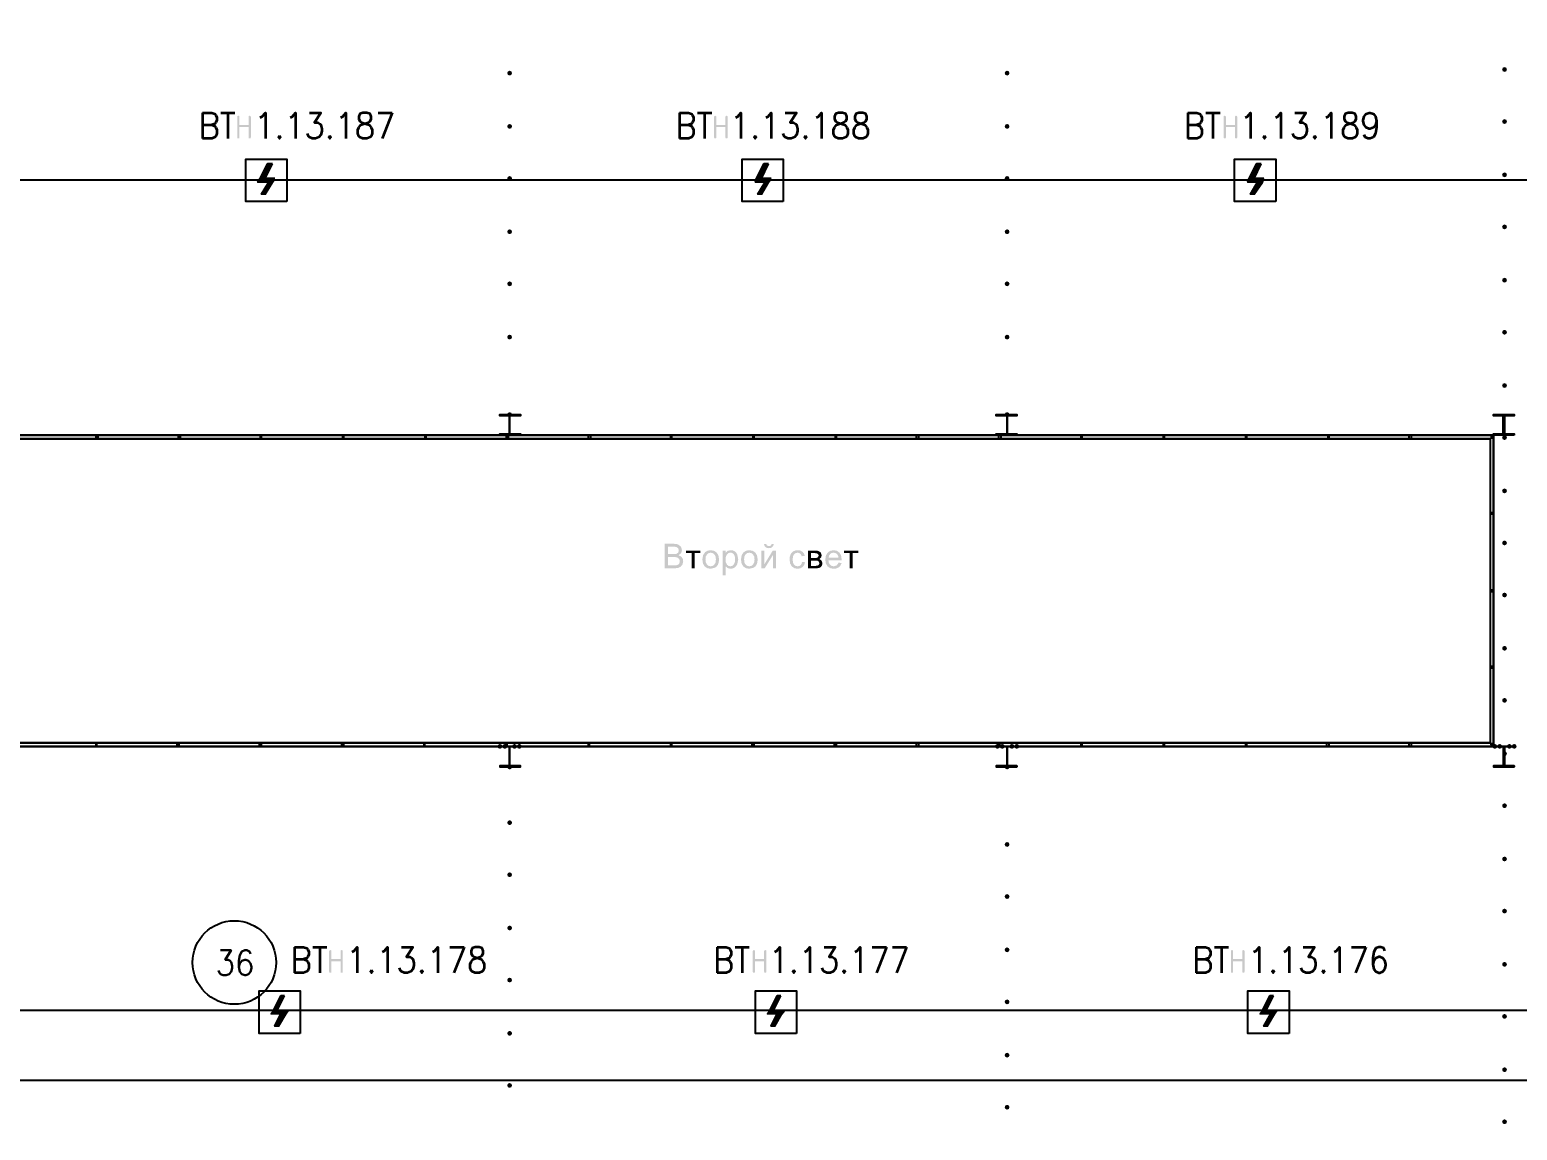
# Model space of a CAD drawing. Header units: millimetres. Extents: x 0 to 420, y 0 to 297.
# Drawn here: x 172.9 to 224.9, y 145 to 183.5 of the extents above; entities that cross this region are included whole.
import ezdxf

# ---------------------------------------------------------------- set-up
doc = ezdxf.new("R2010")
doc.units = ezdxf.units.MM
doc.layers.get('0').update_dxf_attribs({"linetype": 'CONTINUOUS'})
doc.styles.get("Standard").update_dxf_attribs({"font": 'STANDARD'})

msp = doc.modelspace()

# ---------------------------------------------------------------- hatches: boundary and pattern name
at = {"true_color": 0x000007}
for points in [[(224.536, 182.118), (224.511129, 182.058204), (224.451333, 182.033333), (224.391538, 182.058204), (224.366667, 182.118), (224.391537, 182.177796), (224.451333, 182.202667), (224.511129, 182.177796)], [(189.738, 181.991), (189.713129, 181.931204), (189.653333, 181.906333), (189.593538, 181.931204), (189.568667, 181.991), (189.593537, 182.050796), (189.653333, 182.075667), (189.713129, 182.050796)], [(207.137, 181.991), (207.112129, 181.931204), (207.052333, 181.906333), (206.992538, 181.931204), (206.967667, 181.991), (206.992537, 182.050796), (207.052333, 182.075667), (207.112129, 182.050796)], [(180.123042, 179.744687), (180.123042, 180.461267), (180.133033, 180.491032), (180.163281, 180.500954), (180.193046, 180.491032), (180.202968, 180.461267), (180.202968, 180.182352), (180.521019, 180.182352), (180.521019, 180.461267), (180.530941, 180.491032), (180.560707, 180.500954), (180.590748, 180.491032), (180.600946, 180.461267), (180.600946, 179.744687), (180.590748, 179.714921), (180.560707, 179.704999), (180.530941, 179.714921), (180.521019, 179.744687), (180.521019, 180.102977), (180.202968, 180.102977), (180.202968, 179.744687), (180.193046, 179.714921), (180.163281, 179.704999), (180.133033, 179.714921)], [(189.738, 180.128333), (189.713129, 180.068537), (189.653333, 180.043667), (189.593538, 180.068537), (189.568667, 180.128333), (189.593537, 180.188129), (189.653333, 180.213), (189.713129, 180.188129)], [(196.802375, 179.744687), (196.802375, 180.461267), (196.812366, 180.491032), (196.842614, 180.500954), (196.87238, 180.491032), (196.882301, 180.461267), (196.882301, 180.182352), (197.200353, 180.182352), (197.200353, 180.461267), (197.210275, 180.491032), (197.24004, 180.500954), (197.270081, 180.491032), (197.280279, 180.461267), (197.280279, 179.744687), (197.270081, 179.714921), (197.24004, 179.704999), (197.210275, 179.714921), (197.200353, 179.744687), (197.200353, 180.102977), (196.882301, 180.102977), (196.882301, 179.744687), (196.87238, 179.714921), (196.842614, 179.704999), (196.812366, 179.714921)], [(207.137, 180.128333), (207.112129, 180.068537), (207.052333, 180.043667), (206.992538, 180.068537), (206.967667, 180.128333), (206.992537, 180.188129), (207.052333, 180.213), (207.112129, 180.188129)], [(214.624708, 179.744687), (214.624708, 180.461267), (214.634699, 180.491032), (214.664947, 180.500954), (214.694712, 180.491032), (214.704634, 180.461267), (214.704634, 180.182352), (215.022686, 180.182352), (215.022686, 180.461267), (215.032607, 180.491032), (215.062373, 180.500954), (215.092414, 180.491032), (215.102612, 180.461267), (215.102612, 179.744687), (215.092414, 179.714921), (215.062373, 179.704999), (215.032607, 179.714921), (215.022686, 179.744687), (215.022686, 180.102977), (214.704634, 180.102977), (214.704634, 179.744687), (214.694712, 179.714921), (214.664947, 179.704999), (214.634699, 179.714921)], [(224.536, 180.297667), (224.511129, 180.237871), (224.451333, 180.213), (224.391538, 180.237871), (224.366667, 180.297667), (224.391537, 180.357462), (224.451333, 180.382333), (224.511129, 180.357463)], [(224.536, 178.435), (224.511129, 178.375204), (224.451333, 178.350333), (224.391538, 178.375204), (224.366667, 178.435), (224.391537, 178.494796), (224.451333, 178.519667), (224.511129, 178.494796)], [(189.738, 178.308), (189.713129, 178.248204), (189.653333, 178.223333), (189.593538, 178.248204), (189.568667, 178.308), (189.593537, 178.367796), (189.653333, 178.392667), (189.713129, 178.367796)], [(207.137, 178.308), (207.112129, 178.248204), (207.052333, 178.223333), (206.992538, 178.248204), (206.967667, 178.308), (206.992537, 178.367796), (207.052333, 178.392667), (207.112129, 178.367796)], [(189.738, 176.445333), (189.713129, 176.385537), (189.653333, 176.360667), (189.593538, 176.385537), (189.568667, 176.445333), (189.593537, 176.505129), (189.653333, 176.53), (189.713129, 176.505129)], [(207.137, 176.445333), (207.112129, 176.385537), (207.052333, 176.360667), (206.992538, 176.385537), (206.967667, 176.445333), (206.992537, 176.505129), (207.052333, 176.53), (207.112129, 176.505129)], [(224.536, 176.614667), (224.511129, 176.554871), (224.451333, 176.53), (224.391538, 176.554871), (224.366667, 176.614667), (224.391537, 176.674462), (224.451333, 176.699333), (224.511129, 176.674463)], [(224.536, 174.752), (224.511129, 174.692204), (224.451333, 174.667333), (224.391538, 174.692204), (224.366667, 174.752), (224.391537, 174.811796), (224.451333, 174.836667), (224.511129, 174.811796)], [(189.738, 174.625), (189.713129, 174.565204), (189.653333, 174.540333), (189.593538, 174.565204), (189.568667, 174.625), (189.593537, 174.684796), (189.653333, 174.709667), (189.713129, 174.684796)], [(207.137, 174.625), (207.112129, 174.565204), (207.052333, 174.540333), (206.992538, 174.565204), (206.967667, 174.625), (206.992537, 174.684796), (207.052333, 174.709667), (207.112129, 174.684796)], [(189.738, 172.762333), (189.713129, 172.702537), (189.653333, 172.677667), (189.593538, 172.702537), (189.568667, 172.762333), (189.593537, 172.822129), (189.653333, 172.847), (189.713129, 172.822129)], [(207.137, 172.762333), (207.112129, 172.702537), (207.052333, 172.677667), (206.992538, 172.702537), (206.967667, 172.762333), (206.992537, 172.822129), (207.052333, 172.847), (207.112129, 172.822129)], [(224.536, 172.931667), (224.511129, 172.871871), (224.451333, 172.847), (224.391538, 172.871871), (224.366667, 172.931667), (224.391537, 172.991462), (224.451333, 173.016333), (224.511129, 172.991463)], [(224.536, 171.069), (224.511129, 171.009204), (224.451333, 170.984333), (224.391538, 171.009204), (224.366667, 171.069), (224.391537, 171.128796), (224.451333, 171.153667), (224.511129, 171.128796)], [(189.738, 170.053), (189.713129, 169.993204), (189.653333, 169.968333), (189.593538, 169.993204), (189.568667, 170.053), (189.593537, 170.112796), (189.653333, 170.137667), (189.713129, 170.112796)], [(207.137, 170.053), (207.112129, 169.993204), (207.052333, 169.968333), (206.992538, 169.993204), (206.967667, 170.053), (206.992537, 170.112796), (207.052333, 170.137667), (207.112129, 170.112796)], [(224.536, 169.248667), (224.511129, 169.188871), (224.451333, 169.164), (224.391538, 169.188871), (224.366667, 169.248667), (224.391537, 169.308462), (224.451333, 169.333333), (224.511129, 169.308463)], [(224.536, 167.386), (224.511129, 167.326204), (224.451333, 167.301333), (224.391538, 167.326204), (224.366667, 167.386), (224.391537, 167.445796), (224.451333, 167.470667), (224.511129, 167.445796)], [(224.536, 165.565667), (224.511129, 165.505871), (224.451333, 165.481), (224.391538, 165.505871), (224.366667, 165.565667), (224.391537, 165.625462), (224.451333, 165.650333), (224.511129, 165.625463)], [(195.819653, 165.298437), (196.325117, 165.298437), (196.325117, 165.211345), (196.125026, 165.211345), (196.125026, 164.676666), (196.020295, 164.676666), (196.020295, 165.211345), (195.819653, 165.211345)], [(199.882118, 164.904318), (199.985746, 164.891089), (199.955223, 164.795246), (199.898654, 164.722968), (199.82052, 164.677355), (199.726675, 164.662334), (199.611747, 164.683074), (199.521623, 164.745568), (199.463332, 164.847267), (199.443902, 164.985347), (199.45217, 165.079742), (199.476975, 165.161735), (199.519074, 165.227537), (199.57895, 165.274735), (199.649987, 165.30326), (199.727226, 165.312768), (199.819279, 165.299953), (199.893142, 165.261505), (199.946059, 165.199494), (199.975825, 165.115985), (199.873299, 165.099999), (199.820933, 165.194257), (199.731636, 165.226228), (199.65922, 165.211827), (199.602101, 165.168901), (199.564894, 165.094832), (199.552491, 164.988103), (199.56448, 164.879789), (199.600447, 164.806202), (199.655569, 164.763551), (199.725573, 164.749426), (199.782555, 164.758935), (199.829201, 164.78746), (199.863101, 164.835554)], [(201.346981, 165.298437), (201.852445, 165.298437), (201.852445, 165.211345), (201.652354, 165.211345), (201.652354, 164.676666), (201.547623, 164.676666), (201.547623, 165.211345), (201.346981, 165.211345)], [(224.536, 163.745333), (224.511129, 163.685537), (224.451333, 163.660667), (224.391538, 163.685537), (224.366667, 163.745333), (224.391537, 163.805129), (224.451333, 163.83), (224.511129, 163.805129)], [(224.536, 161.882667), (224.511129, 161.822871), (224.451333, 161.798), (224.391538, 161.822871), (224.366667, 161.882667), (224.391537, 161.942462), (224.451333, 161.967333), (224.511129, 161.942463)], [(224.536, 160.062333), (224.511129, 160.002537), (224.451333, 159.977667), (224.391538, 160.002537), (224.366667, 160.062333), (224.391537, 160.122129), (224.451333, 160.147), (224.511129, 160.122129)], [(189.399333, 158.453667), (189.374462, 158.393871), (189.314667, 158.369), (189.254871, 158.393871), (189.23, 158.453667), (189.254871, 158.513462), (189.314667, 158.538333), (189.374462, 158.513463)], [(189.568667, 158.453667), (189.543796, 158.393871), (189.484, 158.369), (189.424204, 158.393871), (189.399333, 158.453667), (189.424204, 158.513462), (189.484, 158.538333), (189.543796, 158.513463)], [(189.907333, 158.453667), (189.882462, 158.393871), (189.822667, 158.369), (189.762871, 158.393871), (189.738, 158.453667), (189.762871, 158.513462), (189.822667, 158.538333), (189.882462, 158.513463)], [(190.076667, 158.453667), (190.051796, 158.393871), (189.992, 158.369), (189.932204, 158.393871), (189.907333, 158.453667), (189.932204, 158.513462), (189.992, 158.538333), (190.051796, 158.513463)], [(206.798333, 158.453667), (206.773462, 158.393871), (206.713667, 158.369), (206.653871, 158.393871), (206.629, 158.453667), (206.653871, 158.513462), (206.713667, 158.538333), (206.773462, 158.513463)], [(206.967667, 158.453667), (206.942796, 158.393871), (206.883, 158.369), (206.823204, 158.393871), (206.798333, 158.453667), (206.823204, 158.513462), (206.883, 158.538333), (206.942796, 158.513463)], [(207.306333, 158.453667), (207.281462, 158.393871), (207.221667, 158.369), (207.161871, 158.393871), (207.137, 158.453667), (207.161871, 158.513462), (207.221667, 158.538333), (207.281462, 158.513463)], [(207.475667, 158.453667), (207.450796, 158.393871), (207.391, 158.369), (207.331204, 158.393871), (207.306333, 158.453667), (207.331204, 158.513462), (207.391, 158.538333), (207.450796, 158.513463)], [(224.197333, 158.453667), (224.172462, 158.393871), (224.112667, 158.369), (224.052871, 158.393871), (224.028, 158.453667), (224.052871, 158.513462), (224.112667, 158.538333), (224.172462, 158.513463)], [(224.366667, 158.453667), (224.341796, 158.393871), (224.282, 158.369), (224.222204, 158.393871), (224.197333, 158.453667), (224.222204, 158.513462), (224.282, 158.538333), (224.341796, 158.513463)], [(224.536, 158.199667), (224.511129, 158.139871), (224.451333, 158.115), (224.391538, 158.139871), (224.366667, 158.199667), (224.391537, 158.259462), (224.451333, 158.284333), (224.511129, 158.259463)], [(224.705333, 158.453667), (224.680462, 158.393871), (224.620667, 158.369), (224.560871, 158.393871), (224.536, 158.453667), (224.560871, 158.513462), (224.620667, 158.538333), (224.680462, 158.513463)], [(224.874667, 158.453667), (224.849796, 158.393871), (224.79, 158.369), (224.730204, 158.393871), (224.705333, 158.453667), (224.730204, 158.513462), (224.79, 158.538333), (224.849796, 158.513463)], [(189.738, 157.734), (189.713129, 157.674204), (189.653333, 157.649333), (189.593538, 157.674204), (189.568667, 157.734), (189.593537, 157.793796), (189.653333, 157.818667), (189.713129, 157.793796)], [(207.137, 157.734), (207.112129, 157.674204), (207.052333, 157.649333), (206.992538, 157.674204), (206.967667, 157.734), (206.992537, 157.793796), (207.052333, 157.818667), (207.112129, 157.793796)], [(224.536, 156.379333), (224.511129, 156.319538), (224.451333, 156.294667), (224.391538, 156.319538), (224.366667, 156.379333), (224.391537, 156.439129), (224.451333, 156.464), (224.511129, 156.439129)], [(189.738, 155.786667), (189.713129, 155.726871), (189.653333, 155.702), (189.593538, 155.726871), (189.568667, 155.786667), (189.593537, 155.846462), (189.653333, 155.871333), (189.713129, 155.846463)], [(207.137, 155.024667), (207.112129, 154.964871), (207.052333, 154.94), (206.992538, 154.964871), (206.967667, 155.024667), (206.992537, 155.084462), (207.052333, 155.109333), (207.112129, 155.084463)], [(224.536, 154.516667), (224.511129, 154.456871), (224.451333, 154.432), (224.391538, 154.456871), (224.366667, 154.516667), (224.391537, 154.576462), (224.451333, 154.601333), (224.511129, 154.576463)], [(189.738, 153.966333), (189.713129, 153.906537), (189.653333, 153.881667), (189.593538, 153.906537), (189.568667, 153.966333), (189.593537, 154.026129), (189.653333, 154.051), (189.713129, 154.026129)], [(207.137, 153.204333), (207.112129, 153.144537), (207.052333, 153.119667), (206.992538, 153.144537), (206.967667, 153.204333), (206.992537, 153.264129), (207.052333, 153.289), (207.112129, 153.264129)], [(224.536, 152.696333), (224.511129, 152.636537), (224.451333, 152.611667), (224.391538, 152.636537), (224.366667, 152.696333), (224.391537, 152.756129), (224.451333, 152.781), (224.511129, 152.756129)], [(189.738, 152.103667), (189.713129, 152.043871), (189.653333, 152.019), (189.593538, 152.043871), (189.568667, 152.103667), (189.593537, 152.163462), (189.653333, 152.188333), (189.713129, 152.163463)], [(207.137, 151.341667), (207.112129, 151.281871), (207.052333, 151.257), (206.992538, 151.281871), (206.967667, 151.341667), (206.992537, 151.401462), (207.052333, 151.426333), (207.112129, 151.401463)], [(183.340375, 150.57702), (183.340375, 151.2936), (183.350366, 151.323366), (183.380614, 151.333288), (183.41038, 151.323366), (183.420302, 151.2936), (183.420302, 151.014685), (183.738353, 151.014685), (183.738353, 151.2936), (183.748275, 151.323366), (183.77804, 151.333288), (183.808081, 151.323366), (183.818279, 151.2936), (183.818279, 150.57702), (183.808081, 150.547255), (183.77804, 150.537333), (183.748275, 150.547255), (183.738353, 150.57702), (183.738353, 150.93531), (183.420302, 150.93531), (183.420302, 150.57702), (183.41038, 150.547255), (183.380614, 150.537333), (183.350366, 150.547255)], [(198.157041, 150.57702), (198.157041, 151.2936), (198.167032, 151.323366), (198.19728, 151.333288), (198.227046, 151.323366), (198.236968, 151.2936), (198.236968, 151.014685), (198.555019, 151.014685), (198.555019, 151.2936), (198.564941, 151.323366), (198.594706, 151.333288), (198.624748, 151.323366), (198.634945, 151.2936), (198.634945, 150.57702), (198.624748, 150.547255), (198.594706, 150.537333), (198.564941, 150.547255), (198.555019, 150.57702), (198.555019, 150.93531), (198.236968, 150.93531), (198.236968, 150.57702), (198.227046, 150.547255), (198.19728, 150.537333), (198.167032, 150.547255)], [(214.878709, 150.57702), (214.878709, 151.2936), (214.888699, 151.323366), (214.918947, 151.333288), (214.948713, 151.323366), (214.958635, 151.2936), (214.958635, 151.014685), (215.276686, 151.014685), (215.276686, 151.2936), (215.286608, 151.323366), (215.316373, 151.333288), (215.346415, 151.323366), (215.356612, 151.2936), (215.356612, 150.57702), (215.346415, 150.547255), (215.316373, 150.537333), (215.286608, 150.547255), (215.276686, 150.57702), (215.276686, 150.93531), (214.958635, 150.93531), (214.958635, 150.57702), (214.948713, 150.547255), (214.918947, 150.537333), (214.888699, 150.547255)], [(224.536, 150.833667), (224.511129, 150.773871), (224.451333, 150.749), (224.391538, 150.773871), (224.366667, 150.833667), (224.391537, 150.893462), (224.451333, 150.918333), (224.511129, 150.893463)], [(189.738, 150.283333), (189.713129, 150.223537), (189.653333, 150.198667), (189.593538, 150.223537), (189.568667, 150.283333), (189.593537, 150.343129), (189.653333, 150.368), (189.713129, 150.343129)], [(207.137, 149.521333), (207.112129, 149.461537), (207.052333, 149.436667), (206.992538, 149.461537), (206.967667, 149.521333), (206.992537, 149.581129), (207.052333, 149.606), (207.112129, 149.581129)], [(224.536, 149.013333), (224.511129, 148.953537), (224.451333, 148.928667), (224.391538, 148.953537), (224.366667, 149.013333), (224.391537, 149.073129), (224.451333, 149.098), (224.511129, 149.073129)], [(189.738, 148.420667), (189.713129, 148.360871), (189.653333, 148.336), (189.593538, 148.360871), (189.568667, 148.420667), (189.593537, 148.480462), (189.653333, 148.505333), (189.713129, 148.480463)], [(207.137, 147.658667), (207.112129, 147.598871), (207.052333, 147.574), (206.992538, 147.598871), (206.967667, 147.658667), (206.992537, 147.718462), (207.052333, 147.743333), (207.112129, 147.718463)], [(224.536, 147.150667), (224.511129, 147.090871), (224.451333, 147.066), (224.391538, 147.090871), (224.366667, 147.150667), (224.391537, 147.210462), (224.451333, 147.235333), (224.511129, 147.210463)], [(189.738, 146.600333), (189.713129, 146.540537), (189.653333, 146.515667), (189.593538, 146.540537), (189.568667, 146.600333), (189.593537, 146.660129), (189.653333, 146.685), (189.713129, 146.660129)], [(207.137, 145.838333), (207.112129, 145.778537), (207.052333, 145.753667), (206.992538, 145.778537), (206.967667, 145.838333), (206.992537, 145.898129), (207.052333, 145.923), (207.112129, 145.898129)], [(224.536, 145.330333), (224.511129, 145.270537), (224.451333, 145.245667), (224.391538, 145.270537), (224.366667, 145.330333), (224.391537, 145.390129), (224.451333, 145.415), (224.511129, 145.390129)]]:
    msp.add_hatch(color=0, dxfattribs=at).paths.add_polyline_path(points, flags=0)
at = {"true_color": 0x000001}
h = msp.add_hatch(color=0, dxfattribs=at)
h.paths.add_polyline_path([(181.356001, 178.815999), (181.186668, 178.815999), (181.102001, 178.307999)], flags=0)
h.paths.add_polyline_path([(181.186668, 178.815999), (181.102001, 178.307999), (180.932668, 178.307999)], flags=0)
h = msp.add_hatch(color=0, dxfattribs=at)
h.paths.add_polyline_path([(198.712668, 178.815999), (198.543334, 178.815999), (198.458668, 178.307999)], flags=0)
h.paths.add_polyline_path([(198.543334, 178.815999), (198.458668, 178.307999), (198.289334, 178.307999)], flags=0)
h = msp.add_hatch(color=0, dxfattribs=at)
h.paths.add_polyline_path([(215.942334, 178.815999), (215.773001, 178.815999), (215.688334, 178.307999)], flags=0)
h.paths.add_polyline_path([(215.773001, 178.815999), (215.688334, 178.307999), (215.519001, 178.307999)], flags=0)
h = msp.add_hatch(color=0, dxfattribs=at)
h.paths.add_polyline_path([(181.440668, 178.307999), (180.932668, 178.307999), (181.356001, 178.180999)], flags=0)
h.paths.add_polyline_path([(180.932668, 178.307999), (181.356001, 178.180999), (180.848001, 178.180999)], flags=0)
h = msp.add_hatch(color=0, dxfattribs=at)
h.paths.add_polyline_path([(181.356001, 178.180999), (181.229001, 178.180999), (181.102001, 177.757666)], flags=0)
h.paths.add_polyline_path([(181.229001, 178.180999), (181.102001, 177.757666), (180.975001, 177.757666)], flags=0)
h = msp.add_hatch(color=0, dxfattribs=at)
h.paths.add_polyline_path([(198.797334, 178.307999), (198.289334, 178.307999), (198.712668, 178.180999)], flags=0)
h.paths.add_polyline_path([(198.289334, 178.307999), (198.712668, 178.180999), (198.247001, 178.180999)], flags=0)
h = msp.add_hatch(color=0, dxfattribs=at)
h.paths.add_polyline_path([(198.712668, 178.180999), (198.585668, 178.180999), (198.458668, 177.757666)], flags=0)
h.paths.add_polyline_path([(198.585668, 178.180999), (198.458668, 177.757666), (198.331668, 177.757666)], flags=0)
h = msp.add_hatch(color=0, dxfattribs=at)
h.paths.add_polyline_path([(216.027001, 178.307999), (215.519001, 178.307999), (215.984667, 178.180999)], flags=0)
h.paths.add_polyline_path([(215.519001, 178.307999), (215.984667, 178.180999), (215.476667, 178.180999)], flags=0)
h = msp.add_hatch(color=0, dxfattribs=at)
h.paths.add_polyline_path([(215.984667, 178.180999), (215.815334, 178.180999), (215.688334, 177.757666)], flags=0)
h.paths.add_polyline_path([(215.815334, 178.180999), (215.688334, 177.757666), (215.561334, 177.757666)], flags=0)
at = {"true_color": 0x000007}
h = msp.add_hatch(color=0, dxfattribs=at)
h.paths.add_polyline_path([(195.074977, 164.676666), (195.074977, 165.535459), (195.397438, 165.535459), (195.485771, 165.528845), (195.555086, 165.509001), (195.648241, 165.429075), (195.681865, 165.315525), (195.6521, 165.211896), (195.561701, 165.133623), (195.630671, 165.102342), (195.681865, 165.055351), (195.713147, 164.995544), (195.723758, 164.925815), (195.697851, 164.813367), (195.635012, 164.733441), (195.540754, 164.690998), (195.402399, 164.676666)], flags=0)
h.paths.add_polyline_path([(195.189079, 165.174413), (195.374287, 165.174413), (195.439124, 165.176894), (195.482877, 165.184335), (195.54792, 165.22733), (195.569969, 165.302295), (195.549574, 165.377261), (195.491145, 165.421909), (195.439469, 165.430866), (195.360507, 165.434036), (195.189079, 165.434036)], flags=0)
h.paths.add_polyline_path([(195.189079, 164.77809), (195.402399, 164.77809), (195.480121, 164.781948), (195.545164, 164.80565), (195.58871, 164.853055), (195.605798, 164.925815), (195.580993, 165.009049), (195.512642, 165.058658), (195.459381, 165.069338), (195.387517, 165.07299), (195.189079, 165.07299)], flags=0)
h = msp.add_hatch(color=0, dxfattribs=at)
h.paths.add_polyline_path([(198.459087, 165.298437), (198.56492, 165.298437), (198.56492, 164.824392), (198.857064, 165.298437), (198.970615, 165.298437), (198.970615, 164.676666), (198.865333, 164.676666), (198.865333, 165.147955), (198.573189, 164.676666), (198.459087, 164.676666)], flags=0)
h.paths.add_polyline_path([(198.822338, 165.534357), (198.894547, 165.534357), (198.876426, 165.469382), (198.840528, 165.421358), (198.788438, 165.391868), (198.721465, 165.382222), (198.65401, 165.391868), (198.601852, 165.421358), (198.566023, 165.468969), (198.548384, 165.534357), (198.620593, 165.534357), (198.652564, 165.474275), (198.718158, 165.454982), (198.789816, 165.473723)], flags=0)
h = msp.add_hatch(color=0, dxfattribs=at)
h.paths.add_polyline_path([(196.393669, 164.987551), (196.417715, 165.138033), (196.490131, 165.243867), (196.578601, 165.295474), (196.685262, 165.312768), (196.801775, 165.291684), (196.894723, 165.228433), (196.955771, 165.128318), (196.976303, 164.996371), (196.967277, 164.888815), (196.940474, 164.807304), (196.89617, 164.746188), (196.835743, 164.700368), (196.685262, 164.662334), (196.567095, 164.683143), (196.474146, 164.746119), (196.41365, 164.848232)], flags=0)
h.paths.add_polyline_path([(196.502258, 164.987551), (196.515143, 164.882889), (196.554072, 164.808406), (196.612846, 164.764034), (196.685262, 164.749426), (196.757195, 164.764309), (196.8159, 164.808958), (196.855105, 164.884474), (196.868265, 164.99141), (196.855105, 165.092627), (196.8159, 165.166145), (196.756782, 165.210794), (196.685262, 165.225676), (196.612846, 165.210794), (196.554072, 165.166145), (196.515143, 165.091731)], flags=0)
h = msp.add_hatch(color=0, dxfattribs=at)
h.paths.add_polyline_path([(197.108232, 164.438541), (197.108232, 165.298437), (197.204695, 165.298437), (197.204695, 165.217959), (197.280763, 165.289066), (197.384942, 165.312768), (197.459494, 165.302433), (197.524951, 165.271427), (197.578419, 165.221818), (197.617004, 165.155672), (197.648423, 164.992512), (197.614248, 164.820533), (197.572011, 164.752734), (197.514478, 164.703124), (197.447505, 164.672601), (197.377225, 164.662334), (197.282968, 164.684383), (197.214066, 164.741158), (197.214066, 164.438541)], flags=0)
h.paths.add_polyline_path([(197.204144, 164.984244), (197.216202, 164.879582), (197.252651, 164.806753), (197.305981, 164.76362), (197.37006, 164.749426), (197.435379, 164.764034), (197.490776, 164.808406), (197.528258, 164.884199), (197.540936, 164.993064), (197.528603, 165.096485), (197.491878, 165.170555), (197.437997, 165.215203), (197.375021, 165.230086), (197.311355, 165.214377), (197.255958, 165.167248), (197.217028, 165.090009)], flags=0)
h = msp.add_hatch(color=0, dxfattribs=at)
h.paths.add_polyline_path([(197.744523, 164.987551), (197.76857, 165.138033), (197.840986, 165.243867), (197.929456, 165.295474), (198.036116, 165.312768), (198.152629, 165.291684), (198.245578, 165.228433), (198.306625, 165.128318), (198.327158, 164.996371), (198.318132, 164.888815), (198.291329, 164.807304), (198.247025, 164.746188), (198.186598, 164.700368), (198.036116, 164.662334), (197.917949, 164.683143), (197.825001, 164.746119), (197.764505, 164.848232)], flags=0)
h.paths.add_polyline_path([(197.853113, 164.987551), (197.865997, 164.882889), (197.904927, 164.808406), (197.9637, 164.764034), (198.036116, 164.749426), (198.10805, 164.764309), (198.166754, 164.808958), (198.205959, 164.884474), (198.21912, 164.99141), (198.205959, 165.092627), (198.166754, 165.166145), (198.107636, 165.210794), (198.036116, 165.225676), (197.9637, 165.210794), (197.904927, 165.166145), (197.865997, 165.091731)], flags=0)
h = msp.add_hatch(color=0, dxfattribs=at)
h.paths.add_polyline_path([(200.084373, 165.298437), (200.326908, 165.298437), (200.404974, 165.294716), (200.460302, 165.283554), (200.535268, 165.228984), (200.566687, 165.133623), (200.547945, 165.055902), (200.492824, 165.000781), (200.565584, 164.945659), (200.594799, 164.85085), (200.575713, 164.773404), (200.531409, 164.71911), (200.460716, 164.687139), (200.364391, 164.676666), (200.084373, 164.676666)], flags=0)
h.paths.add_polyline_path([(200.189656, 165.03661), (200.302103, 165.03661), (200.358672, 165.038332), (200.394156, 165.043775), (200.439356, 165.072439), (200.459751, 165.123702), (200.450794, 165.165112), (200.424473, 165.192052), (200.377344, 165.206453), (200.305411, 165.211345), (200.189656, 165.211345)], flags=0)
h.paths.add_polyline_path([(200.189656, 164.763207), (200.328562, 164.763207), (200.403803, 164.768306), (200.450932, 164.784153), (200.476425, 164.812334), (200.486209, 164.855811), (200.466917, 164.910933), (200.416756, 164.943454), (200.316986, 164.950069), (200.189656, 164.950069)], flags=0)
h = msp.add_hatch(color=0, dxfattribs=at)
h.paths.add_polyline_path([(201.154418, 164.876757), (201.263558, 164.863528), (201.226351, 164.778641), (201.167647, 164.715251), (201.088341, 164.675564), (200.989604, 164.662334), (200.867304, 164.683143), (200.773528, 164.746119), (200.713514, 164.847405), (200.693602, 164.98259), (200.713583, 165.121497), (200.774079, 165.225676), (200.867097, 165.290927), (200.984092, 165.312768), (201.096954, 165.291409), (201.187491, 165.227881), (201.247022, 165.125424), (201.266866, 164.988654), (201.266314, 164.960542), (200.802191, 164.960542), (200.819554, 164.870005), (200.860069, 164.803446), (200.918704, 164.762793), (200.990156, 164.749426), (201.089374, 164.779743), (201.125823, 164.818948)], flags=0)
h.paths.add_polyline_path([(200.808255, 165.047634), (201.15552, 165.047634), (201.141878, 165.115847), (201.115833, 165.165043), (201.057542, 165.210931), (200.985195, 165.226228), (200.918222, 165.213894), (200.862825, 165.177169), (200.824378, 165.120463)], flags=0)
at = {"true_color": 0x000001}
h = msp.add_hatch(color=0, dxfattribs=at)
h.paths.add_polyline_path([(181.779334, 149.732999), (181.652334, 149.732999), (181.525334, 149.224999)], flags=0)
h.paths.add_polyline_path([(181.652334, 149.732999), (181.525334, 149.224999), (181.398334, 149.224999)], flags=0)
h = msp.add_hatch(color=0, dxfattribs=at)
h.paths.add_polyline_path([(199.136001, 149.732999), (199.009001, 149.732999), (198.882001, 149.224999)], flags=0)
h.paths.add_polyline_path([(199.009001, 149.732999), (198.882001, 149.224999), (198.755001, 149.224999)], flags=0)
h = msp.add_hatch(color=0, dxfattribs=at)
h.paths.add_polyline_path([(216.365667, 149.732999), (216.238667, 149.732999), (216.111667, 149.224999)], flags=0)
h.paths.add_polyline_path([(216.238667, 149.732999), (216.111667, 149.224999), (215.984667, 149.224999)], flags=0)
h = msp.add_hatch(color=0, dxfattribs=at)
h.paths.add_polyline_path([(181.906334, 149.224999), (181.398334, 149.224999), (181.821668, 149.097999)], flags=0)
h.paths.add_polyline_path([(181.398334, 149.224999), (181.821668, 149.097999), (181.313668, 149.097999)], flags=0)
h = msp.add_hatch(color=0, dxfattribs=at)
h.paths.add_polyline_path([(181.821668, 149.097999), (181.652334, 149.097999), (181.567668, 148.674666)], flags=0)
h.paths.add_polyline_path([(181.652334, 149.097999), (181.567668, 148.674666), (181.440668, 148.674666)], flags=0)
h = msp.add_hatch(color=0, dxfattribs=at)
h.paths.add_polyline_path([(199.263001, 149.224999), (198.755001, 149.224999), (199.178334, 149.097999)], flags=0)
h.paths.add_polyline_path([(198.755001, 149.224999), (199.178334, 149.097999), (198.670334, 149.097999)], flags=0)
h = msp.add_hatch(color=0, dxfattribs=at)
h.paths.add_polyline_path([(199.178334, 149.097999), (199.009001, 149.097999), (198.924334, 148.674666)], flags=0)
h.paths.add_polyline_path([(199.009001, 149.097999), (198.924334, 148.674666), (198.797334, 148.674666)], flags=0)
h = msp.add_hatch(color=0, dxfattribs=at)
h.paths.add_polyline_path([(216.492667, 149.224999), (215.984667, 149.224999), (216.408001, 149.097999)], flags=0)
h.paths.add_polyline_path([(215.984667, 149.224999), (216.408001, 149.097999), (215.900001, 149.097999)], flags=0)
h = msp.add_hatch(color=0, dxfattribs=at)
h.paths.add_polyline_path([(216.408001, 149.097999), (216.281001, 149.097999), (216.154001, 148.674666)], flags=0)
h.paths.add_polyline_path([(216.281001, 149.097999), (216.154001, 148.674666), (216.027001, 148.674666)], flags=0)

# ---------------------------------------------------------------- linework, layer by layer
at = {"color": 0, "true_color": 0x000001}
for points in [[(285.115001, 137.879666), (271.907001, 137.879666), (271.187334, 137.879666), (271.187334, 123.274666), (267.716001, 123.274666), (267.716001, 134.069666), (250.317001, 134.069666), (250.317001, 149.224999), (113.749668, 149.224999), (113.749668, 178.180999), (127.762001, 178.265666), (233.934001, 178.265666), (233.934001, 195.410666), (250.317001, 195.410666), (250.317001, 163.914666), (262.085667, 163.914666), (262.085667, 178.265666), (385.953, 178.265666)], [(267.631334, 148.589999), (235.796667, 148.589999), (235.796667, 146.769666), (119.253001, 146.769666), (119.253001, 147.362333)]]:
    msp.add_lwpolyline(points, dxfattribs=at)
at = {"color": 0, "true_color": 0x000007}
for points in [[(180.424668, 178.985333), (181.864001, 178.985333)], [(197.781334, 178.985333), (199.220668, 178.985333)], [(215.011001, 178.985333), (216.450334, 178.985333)], [(189.314667, 170.010667), (189.314667, 170.053)], [(189.484, 170.010667), (189.484, 170.053)], [(189.653333, 169.333333), (189.653333, 170.053)], [(189.822667, 170.010667), (189.822667, 170.053)], [(189.992, 170.010667), (189.992, 170.053)], [(206.713667, 170.010667), (206.713667, 170.053)], [(206.883, 170.010667), (206.883, 170.053)], [(207.052333, 169.333333), (207.052333, 170.053)], [(207.221667, 170.010667), (207.221667, 170.053)], [(207.391, 170.010667), (207.391, 170.053)], [(224.112667, 170.010667), (224.112667, 170.053)], [(224.282, 170.010667), (224.282, 170.053)], [(224.451333, 169.333333), (224.451333, 170.053)], [(224.620667, 170.010667), (224.620667, 170.053)], [(224.79, 170.010667), (224.79, 170.053)], [(137.837333, 169.333333), (224.070333, 169.333333), (137.837333, 169.333333), (137.837333, 158.453667), (137.964333, 158.453667), (137.964333, 169.206333), (223.943333, 169.206333), (137.964333, 169.206333)], [(137.837333, 169.333333), (224.070333, 169.333333), (137.837333, 169.333333), (137.837333, 158.453667), (137.964333, 158.453667), (137.964333, 169.206333), (223.943333, 169.206333), (137.964333, 169.206333)], [(224.070333, 169.333333), (137.837333, 169.333333), (137.837333, 158.453667)], [(137.837333, 158.453667), (224.070333, 158.453667), (224.070333, 169.333333)], [(189.314667, 169.333333), (189.314667, 169.375667)], [(189.484, 169.333333), (189.484, 169.375667)], [(189.822667, 169.333333), (189.822667, 169.375667)], [(189.992, 169.333333), (189.992, 169.375667)], [(206.713667, 169.333333), (206.713667, 169.375667)], [(206.883, 169.333333), (206.883, 169.375667)], [(207.221667, 169.333333), (207.221667, 169.375667)], [(207.391, 169.333333), (207.391, 169.375667)], [(223.943333, 169.206333), (223.943333, 158.580667)], [(223.943333, 169.206333), (223.943333, 158.580667)], [(223.943333, 169.206333), (223.943333, 158.580667)], [(223.943333, 169.206333), (223.943333, 158.580667)], [(224.070333, 158.453667), (224.070333, 169.333333)], [(224.070333, 158.453667), (224.070333, 169.333333)], [(224.070333, 158.453667), (224.070333, 169.333333)], [(224.070333, 158.453667), (224.070333, 169.333333)], [(224.112667, 169.333333), (224.112667, 169.375667)], [(224.282, 169.333333), (224.282, 169.375667)], [(224.620667, 169.333333), (224.620667, 169.375667)], [(224.79, 169.333333), (224.79, 169.375667)], [(189.653333, 158.453667), (189.653333, 157.734)], [(207.052333, 158.453667), (207.052333, 157.734)], [(224.451333, 158.453667), (224.451333, 157.734)], [(189.314667, 157.776333), (189.314667, 157.734)], [(189.484, 157.776333), (189.484, 157.734)], [(189.822667, 157.776333), (189.822667, 157.734)], [(189.992, 157.776333), (189.992, 157.734)], [(206.713667, 157.776333), (206.713667, 157.734)], [(206.883, 157.776333), (206.883, 157.734)], [(207.221667, 157.776333), (207.221667, 157.734)], [(207.391, 157.776333), (207.391, 157.734)], [(224.112667, 157.776333), (224.112667, 157.734)], [(224.282, 157.776333), (224.282, 157.734)], [(224.620667, 157.776333), (224.620667, 157.734)], [(224.79, 157.776333), (224.79, 157.734)], [(180.890334, 149.902333), (182.329668, 149.902333)], [(198.247001, 149.902333), (199.686334, 149.902333)], [(215.476667, 149.902333), (216.916001, 149.902333)]]:
    msp.add_lwpolyline(points, dxfattribs=at)
at = {"color": 0, "true_color": 0x000001}
for points in [[(181.864001, 177.503666), (180.424668, 177.503666), (180.424668, 178.985333), (181.864001, 178.985333)], [(199.220668, 177.503666), (197.781334, 177.503666), (197.781334, 178.985333), (199.220668, 178.985333)], [(216.450334, 177.503666), (215.011001, 177.503666), (215.011001, 178.985333), (216.450334, 178.985333)], [(181.186668, 178.815999), (181.102001, 178.307999), (180.932668, 178.307999)], [(181.356001, 178.815999), (181.186668, 178.815999), (181.102001, 178.307999)], [(198.543334, 178.815999), (198.458668, 178.307999), (198.289334, 178.307999)], [(198.712668, 178.815999), (198.543334, 178.815999), (198.458668, 178.307999)], [(215.773001, 178.815999), (215.688334, 178.307999), (215.519001, 178.307999)], [(215.942334, 178.815999), (215.773001, 178.815999), (215.688334, 178.307999)], [(180.932668, 178.307999), (181.356001, 178.180999), (180.848001, 178.180999)], [(181.440668, 178.307999), (180.932668, 178.307999), (181.356001, 178.180999)], [(181.229001, 178.180999), (181.102001, 177.757666), (180.975001, 177.757666)], [(181.356001, 178.180999), (181.229001, 178.180999), (181.102001, 177.757666)], [(198.289334, 178.307999), (198.712668, 178.180999), (198.247001, 178.180999)], [(198.797334, 178.307999), (198.289334, 178.307999), (198.712668, 178.180999)], [(198.585668, 178.180999), (198.458668, 177.757666), (198.331668, 177.757666)], [(198.712668, 178.180999), (198.585668, 178.180999), (198.458668, 177.757666)], [(215.519001, 178.307999), (215.984667, 178.180999), (215.476667, 178.180999)], [(216.027001, 178.307999), (215.519001, 178.307999), (215.984667, 178.180999)], [(215.815334, 178.180999), (215.688334, 177.757666), (215.561334, 177.757666)], [(215.984667, 178.180999), (215.815334, 178.180999), (215.688334, 177.757666)], [(182.329668, 148.420666), (180.890334, 148.420666), (180.890334, 149.902333), (182.329668, 149.902333)], [(199.686334, 148.420666), (198.247001, 148.420666), (198.247001, 149.902333), (199.686334, 149.902333)], [(216.916001, 148.420666), (215.476667, 148.420666), (215.476667, 149.902333), (216.916001, 149.902333)], [(181.652334, 149.732999), (181.525334, 149.224999), (181.398334, 149.224999)], [(181.779334, 149.732999), (181.652334, 149.732999), (181.525334, 149.224999)], [(199.009001, 149.732999), (198.882001, 149.224999), (198.755001, 149.224999)], [(199.136001, 149.732999), (199.009001, 149.732999), (198.882001, 149.224999)], [(216.238667, 149.732999), (216.111667, 149.224999), (215.984667, 149.224999)], [(216.365667, 149.732999), (216.238667, 149.732999), (216.111667, 149.224999)], [(181.398334, 149.224999), (181.821668, 149.097999), (181.313668, 149.097999)], [(181.906334, 149.224999), (181.398334, 149.224999), (181.821668, 149.097999)], [(181.652334, 149.097999), (181.567668, 148.674666), (181.440668, 148.674666)], [(181.821668, 149.097999), (181.652334, 149.097999), (181.567668, 148.674666)], [(198.755001, 149.224999), (199.178334, 149.097999), (198.670334, 149.097999)], [(199.263001, 149.224999), (198.755001, 149.224999), (199.178334, 149.097999)], [(199.009001, 149.097999), (198.924334, 148.674666), (198.797334, 148.674666)], [(199.178334, 149.097999), (199.009001, 149.097999), (198.924334, 148.674666)], [(215.984667, 149.224999), (216.408001, 149.097999), (215.900001, 149.097999)], [(216.492667, 149.224999), (215.984667, 149.224999), (216.408001, 149.097999)], [(216.281001, 149.097999), (216.154001, 148.674666), (216.027001, 148.674666)], [(216.408001, 149.097999), (216.281001, 149.097999), (216.154001, 148.674666)]]:
    msp.add_lwpolyline(points, close=True, dxfattribs=at)
at = {"color": 0, "true_color": 0x000007}
for points in [[(190.034333, 169.333333), (189.314667, 169.333333), (189.314667, 169.375667), (189.653333, 169.375667), (189.653333, 170.010667), (189.314667, 170.010667), (189.314667, 170.053), (190.034333, 170.053), (190.034333, 170.010667), (189.653333, 170.010667), (189.653333, 169.375667), (190.034333, 169.375667)], [(207.391, 169.333333), (206.671333, 169.333333), (206.671333, 169.375667), (207.052333, 169.375667), (207.052333, 170.010667), (206.671333, 170.010667), (206.671333, 170.053), (207.391, 170.053), (207.391, 170.010667), (207.052333, 170.010667), (207.052333, 169.375667), (207.391, 169.375667)], [(224.79, 169.333333), (224.070333, 169.333333), (224.070333, 169.375667), (224.409, 169.375667), (224.409, 170.010667), (224.070333, 170.010667), (224.070333, 170.053), (224.79, 170.053), (224.79, 170.010667), (224.451333, 170.010667), (224.451333, 169.375667), (224.79, 169.375667)], [(224.070333, 158.453667), (137.837333, 158.453667), (137.837333, 158.580667), (223.943333, 158.580667), (137.837333, 158.580667), (137.837333, 158.453667), (224.070333, 158.453667), (224.070333, 169.333333), (137.837333, 169.333333), (137.837333, 158.453667), (137.964333, 158.453667), (137.964333, 169.206333), (223.943333, 169.206333), (223.943333, 158.580667), (137.837333, 158.580667), (137.837333, 158.453667)], [(137.837333, 169.333333), (137.837333, 158.453667), (224.070333, 158.453667), (224.070333, 169.333333)], [(175.175333, 169.333333), (175.175333, 169.206333), (175.26, 169.206333), (175.26, 169.333333)], [(178.054, 169.333333), (178.054, 169.206333), (178.138667, 169.206333), (178.138667, 169.333333)], [(180.932667, 169.333333), (180.932667, 169.206333), (180.975, 169.206333), (180.975, 169.333333)], [(183.811333, 169.333333), (183.811333, 169.206333), (183.853667, 169.206333), (183.853667, 169.333333)], [(186.69, 169.333333), (186.69, 169.206333), (186.732333, 169.206333), (186.732333, 169.333333)], [(189.526333, 169.333333), (189.526333, 169.206333), (189.611, 169.206333), (189.611, 169.333333)], [(192.405, 169.333333), (192.405, 169.206333), (192.489667, 169.206333), (192.489667, 169.333333)], [(195.283667, 169.333333), (195.283667, 169.206333), (195.326, 169.206333), (195.326, 169.333333)], [(198.162333, 169.333333), (198.162333, 169.206333), (198.204667, 169.206333), (198.204667, 169.333333)], [(201.041, 169.333333), (201.041, 169.206333), (201.083333, 169.206333), (201.083333, 169.333333)], [(203.877333, 169.333333), (203.877333, 169.206333), (203.962, 169.206333), (203.962, 169.333333)], [(206.756, 169.333333), (206.756, 169.206333), (206.840667, 169.206333), (206.840667, 169.333333)], [(209.634667, 169.333333), (209.634667, 169.206333), (209.677, 169.206333), (209.677, 169.333333)], [(212.513333, 169.333333), (212.513333, 169.206333), (212.555667, 169.206333), (212.555667, 169.333333)], [(215.392, 169.333333), (215.392, 169.206333), (215.434333, 169.206333), (215.434333, 169.333333)], [(218.270667, 169.333333), (218.270667, 169.206333), (218.313, 169.206333), (218.313, 169.333333)], [(221.107, 169.333333), (221.107, 169.206333), (221.191667, 169.206333), (221.191667, 169.333333)], [(224.028, 169.206333), (224.028, 169.248667), (224.070333, 169.291), (224.028, 169.291), (224.028, 169.333333), (223.985667, 169.333333), (223.985667, 169.291), (223.985667, 169.248667), (224.028, 169.248667)], [(224.070333, 166.624), (223.943333, 166.624), (223.943333, 166.581667), (224.070333, 166.581667)], [(224.070333, 163.914667), (223.943333, 163.914667), (223.943333, 163.872333), (224.070333, 163.872333)], [(224.070333, 161.247667), (223.943333, 161.247667), (223.943333, 161.205333), (224.070333, 161.205333)], [(224.070333, 158.453667), (137.837333, 158.453667), (137.837333, 158.580667), (223.943333, 158.580667), (137.837333, 158.580667), (137.837333, 158.453667)], [(175.217667, 158.453667), (175.217667, 158.580667), (175.175333, 158.580667), (175.175333, 158.453667)], [(178.096333, 158.453667), (178.096333, 158.580667), (178.011667, 158.580667), (178.011667, 158.453667)], [(180.975, 158.453667), (180.975, 158.580667), (180.890333, 158.580667), (180.890333, 158.453667)], [(183.853667, 158.453667), (183.853667, 158.580667), (183.769, 158.580667), (183.769, 158.453667)], [(186.69, 158.453667), (186.69, 158.580667), (186.647667, 158.580667), (186.647667, 158.453667)], [(190.034333, 158.453667), (189.314667, 158.453667), (189.653333, 158.453667), (189.653333, 157.776333), (189.314667, 157.776333), (189.314667, 157.734), (190.034333, 157.734), (190.034333, 157.776333), (189.653333, 157.776333), (189.653333, 158.453667)], [(189.568667, 158.453667), (189.568667, 158.580667), (189.526333, 158.580667), (189.526333, 158.453667)], [(192.447333, 158.453667), (192.447333, 158.580667), (192.405, 158.580667), (192.405, 158.453667)], [(195.326, 158.453667), (195.326, 158.580667), (195.283667, 158.580667), (195.283667, 158.453667)], [(198.204667, 158.453667), (198.204667, 158.580667), (198.12, 158.580667), (198.12, 158.453667)], [(201.083333, 158.453667), (201.083333, 158.580667), (200.998667, 158.580667), (200.998667, 158.453667)], [(203.962, 158.453667), (203.962, 158.580667), (203.877333, 158.580667), (203.877333, 158.453667)], [(207.391, 158.453667), (206.671333, 158.453667), (207.052333, 158.453667), (207.052333, 157.776333), (206.671333, 157.776333), (206.671333, 157.734), (207.391, 157.734), (207.391, 157.776333), (207.052333, 157.776333), (207.052333, 158.453667)], [(206.798333, 158.453667), (206.798333, 158.580667), (206.756, 158.580667), (206.756, 158.453667)], [(209.677, 158.453667), (209.677, 158.580667), (209.634667, 158.580667), (209.634667, 158.453667)], [(212.555667, 158.453667), (212.555667, 158.580667), (212.513333, 158.580667), (212.513333, 158.453667)], [(215.434333, 158.453667), (215.434333, 158.580667), (215.392, 158.580667), (215.392, 158.453667)], [(218.313, 158.453667), (218.313, 158.580667), (218.228333, 158.580667), (218.228333, 158.453667)], [(221.191667, 158.453667), (221.191667, 158.580667), (221.107, 158.580667), (221.107, 158.453667)], [(223.943333, 158.538333), (223.985667, 158.538333), (223.985667, 158.496), (224.028, 158.496), (224.070333, 158.496), (224.070333, 158.538333), (224.028, 158.538333), (223.985667, 158.538333)], [(224.79, 158.453667), (224.070333, 158.453667), (224.409, 158.453667), (224.409, 157.776333), (224.070333, 157.776333), (224.070333, 157.734), (224.79, 157.734), (224.79, 157.776333), (224.451333, 157.776333), (224.451333, 158.453667)]]:
    msp.add_lwpolyline(points, close=True, dxfattribs=at)
at = {"color": 0, "true_color": 0x0000fe}
msp.add_lwpolyline([(224.070333, 169.333333), (224.070333, 158.453667), (137.837333, 158.453667), (137.837333, 169.333333)], close=True, dxfattribs=at)
at = {"color": 0, "true_color": 0x000008}
msp.add_lwpolyline([(224.070333, 169.333333), (224.070333, 158.453667), (137.837333, 158.453667), (137.837333, 169.333333)], close=True, dxfattribs=at)
at = {"color": 0, "true_color": 0x000007}
msp.add_circle((180.0225, 150.897167), 1.4605, dxfattribs=at)

# ---------------------------------------------------------------- texts
at = {"color": 0, "true_color": 0x000007, "attachment_point": 1}
for s, insert, char_height, width in [('BT', (178.77367, 180.60657), 0.90157, 1.30226779), ('1.13.187', (180.720993, 180.60657), 0.90157, 3.90680337), ('BT', (195.452997, 180.60657), 0.90157, 1.30226779), ('1.13.188', (197.357997, 180.60657), 0.90157, 3.90680337), ('BT', (213.232997, 180.60657), 0.90157, 1.30226779), ('1.13.189', (215.180337, 180.60657), 0.90157, 3.90680337), ('BT', (181.990993, 151.438902), 0.90157, 1.30226779), ('1.13.178', (183.938333, 151.438902), 0.90157, 3.90680337), ('BT', (196.765337, 151.438902), 0.90157, 1.30226779), ('1.13.177', (198.71266, 151.438902), 0.90157, 3.90680337), ('BT', (213.529326, 151.438902), 0.90157, 1.30226779), ('1.13.176', (215.476667, 151.438902), 0.90157, 3.90680337), ('36', (179.36633, 151.324701), 0.872032, 1.06581688)]:
    msp.add_mtext(s, dxfattribs=dict(at, insert=insert, char_height=char_height, width=width))

doc.saveas('drawing.dxf')
